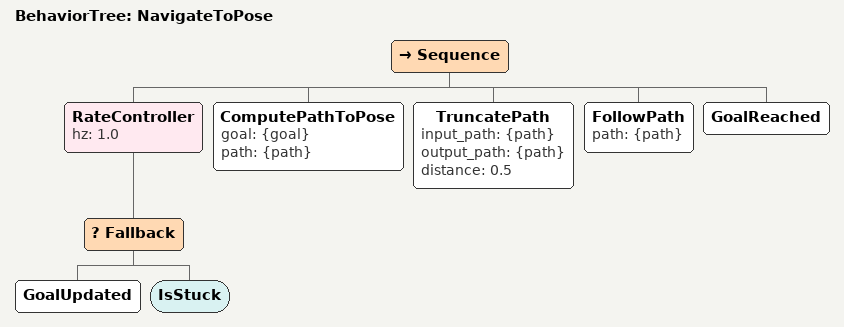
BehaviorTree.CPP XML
<root main_tree_to_execute="NavigateToPose">
  <BehaviorTree ID="NavigateToPose">

    <Sequence>

      <RateController hz="1.0">
        <Fallback>
          <GoalUpdated/>
          <IsStuck/>
        </Fallback>
      </RateController>

      <ComputePathToPose goal="{goal}" path="{path}"/>

      <TruncatePath
          input_path="{path}"
          output_path="{path}"
          distance="0.5"/>

      <FollowPath path="{path}"/>

      <GoalReached/>

    </Sequence>

  </BehaviorTree>
</root>
